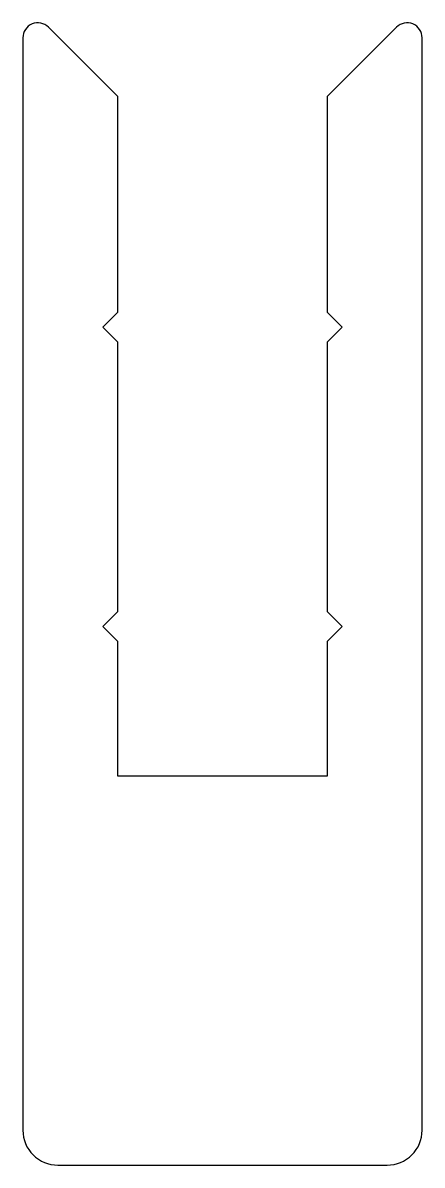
# Model space of a CAD drawing. Extents: x 285.1 to 293.1, y 288.8 to 311.7.
import ezdxf

# ---------------------------------------------------------------- set-up
doc = ezdxf.new("R2010")
doc.units = 0
doc.layers.get('0').update_dxf_attribs({"linetype": 'CONTINUOUS'})

msp = doc.modelspace()

# ---------------------------------------------------------------- linework, layer by layer
msp.add_lwpolyline([(286.653, 305.627), (286.953, 305.927), (286.953, 310.251), (285.565, 311.639, 0.668179), (285.053, 311.427), (285.053, 289.527, 0.414214), (285.753, 288.827), (292.353, 288.827, 0.414214), (293.053, 289.527), (293.053, 311.427, 0.668179), (292.541, 311.639), (291.153, 310.251), (291.153, 305.927), (291.453, 305.627), (291.153, 305.327), (291.153, 299.927), (291.453, 299.627), (291.153, 299.327), (291.153, 296.627), (286.953, 296.627), (286.953, 299.327), (286.653, 299.627), (286.953, 299.927), (286.953, 305.327)], format="xyb", close=True)

doc.saveas('drawing.dxf')
